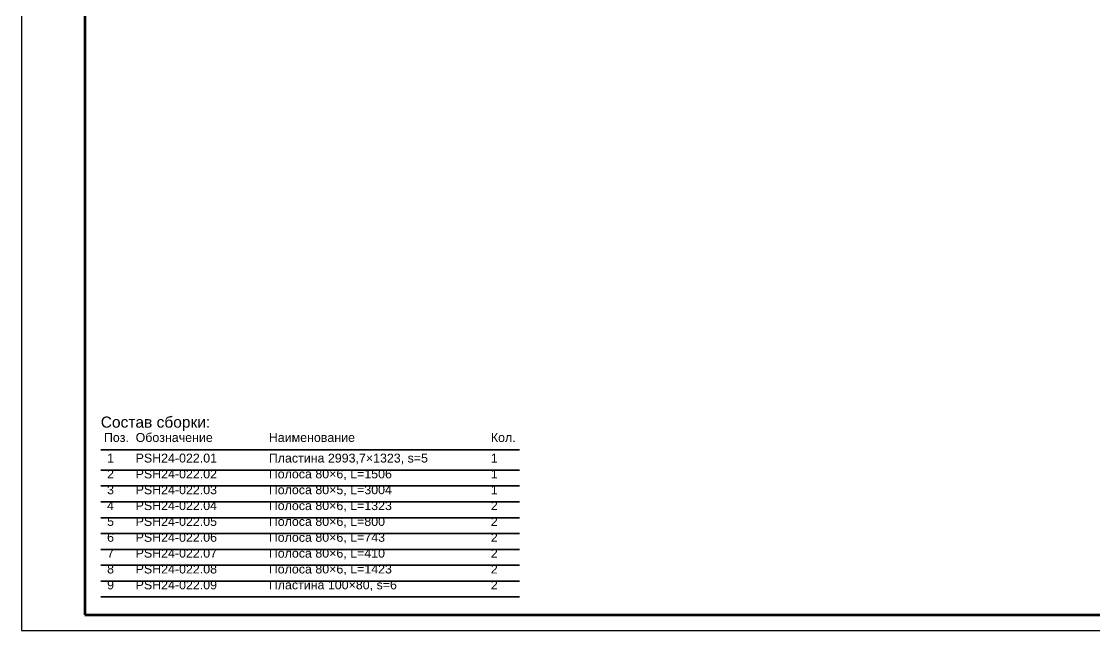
# Model space of a CAD drawing. Header units: millimetres. Extents: x 0 to 594, y 0 to 420.
# Drawn here: x 0 to 338.3, y 0 to 192.1 of the extents above; entities that cross this region are included whole.
import ezdxf

# ---------------------------------------------------------------- set-up
doc = ezdxf.new("R2010")
doc.units = ezdxf.units.MM
doc.styles.add('GOST', font='Arial')

msp = doc.modelspace()

# ---------------------------------------------------------------- linework, layer by layer
at = {"color": 8, "lineweight": 35}
for p, q in [((25, 57), (157, 57)), ((25, 50.6), (157, 50.6)), ((25, 45.6), (157, 45.6)), ((25, 40.6), (157, 40.6)), ((25, 35.6), (157, 35.6)), ((25, 30.6), (157, 30.6)), ((25, 25.6), (157, 25.6)), ((25, 20.6), (157, 20.6)), ((25, 15.6), (157, 15.6)), ((25, 10.6), (157, 10.6))]:
    msp.add_line(p, q, dxfattribs=at)
at = {"color": 7, "lineweight": 25}
msp.add_lwpolyline([(0, 0), (594, 0), (594, 420), (0, 420)], close=True, dxfattribs=at)
at = {"color": 7, "lineweight": 70}
msp.add_lwpolyline([(20, 5), (589, 5), (589, 415), (20, 415)], close=True, dxfattribs=at)

# ---------------------------------------------------------------- texts
at = {"color": 3, "style": 'GOST'}
for s, height, p in [('Состав сборки:', 3.5, (25, 64)), ('Поз.', 2.8, (26, 59.5)), ('Обозначение', 2.8, (36, 59.5)), ('Наименование', 2.8, (78, 59.5)), ('Кол.', 2.8, (148, 59.5)), ('1', 2.8, (27, 53)), ('PSH24-022.01', 2.8, (36, 53)), ('Пластина 2993,7×1323, s=5', 2.8, (78, 53)), ('1', 2.8, (148, 53)), ('2', 2.8, (27, 48)), ('PSH24-022.02', 2.8, (36, 48)), ('Полоса 80×6, L=1506', 2.8, (78, 48)), ('1', 2.8, (148, 48)), ('3', 2.8, (27, 43)), ('PSH24-022.03', 2.8, (36, 43)), ('Полоса 80×5, L=3004', 2.8, (78, 43)), ('1', 2.8, (148, 43)), ('4', 2.8, (27, 38)), ('PSH24-022.04', 2.8, (36, 38)), ('Полоса 80×6, L=1323', 2.8, (78, 38)), ('2', 2.8, (148, 38)), ('5', 2.8, (27, 33)), ('PSH24-022.05', 2.8, (36, 33)), ('Полоса 80×6, L=800', 2.8, (78, 33)), ('2', 2.8, (148, 33)), ('6', 2.8, (27, 28)), ('PSH24-022.06', 2.8, (36, 28)), ('Полоса 80×6, L=743', 2.8, (78, 28)), ('2', 2.8, (148, 28)), ('7', 2.8, (27, 23)), ('PSH24-022.07', 2.8, (36, 23)), ('Полоса 80×6, L=410', 2.8, (78, 23)), ('2', 2.8, (148, 23)), ('8', 2.8, (27, 18)), ('PSH24-022.08', 2.8, (36, 18)), ('Полоса 80×6, L=1423', 2.8, (78, 18)), ('2', 2.8, (148, 18)), ('9', 2.8, (27, 13)), ('PSH24-022.09', 2.8, (36, 13)), ('Пластина 100×80, s=6', 2.8, (78, 13)), ('2', 2.8, (148, 13))]:
    msp.add_text(s, height=height, dxfattribs=at).set_placement(p)

doc.saveas('drawing.dxf')
